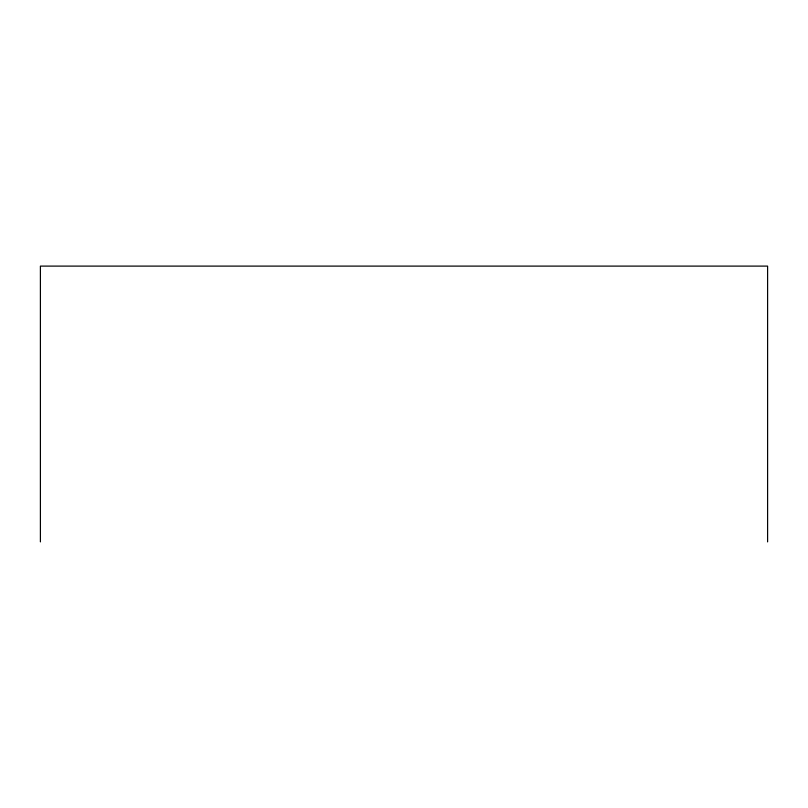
<?xml version="1.0" encoding="UTF-8"?>
<svg xmlns="http://www.w3.org/2000/svg" width="808" height="808" viewBox="0 0 808 808"><rect width="100%" height="100%" fill="white"/><g stroke="black" fill="none" stroke-linecap="round" stroke-linejoin="round"><path stroke-width="1.21" d="M767.6 541.895L767.6 266.105L40.4 266.105L40.4 541.895"/></g></svg>
